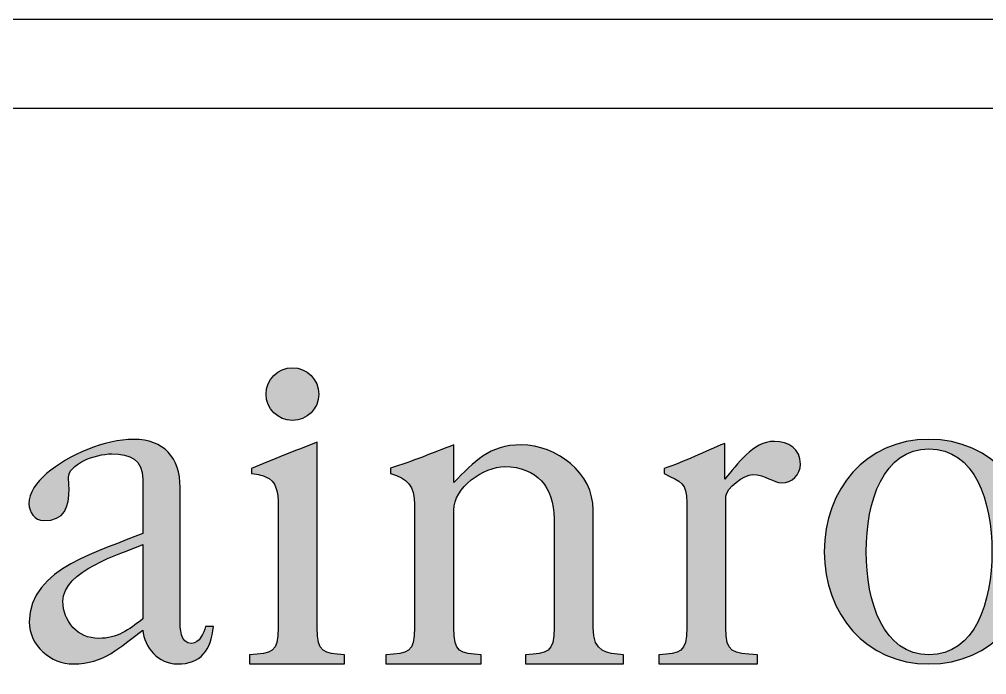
# Model space of a CAD drawing. Extents: x 0 to 420, y 0 to 297.
# Drawn here: x 389.27 to 399.75, y 100.55 to 107.65 of the extents above; entities that cross this region are included whole.
import ezdxf
from ezdxf.enums import TextEntityAlignment as Align

# ---------------------------------------------------------------- set-up
doc = ezdxf.new("R2010")
doc.units = 0
doc.layers.get('0').update_dxf_attribs({"linetype": 'CONTINUOUS'})
for name, color, linetype in [('TBLK18', 4, 'CONTINUOUS'), ('TBLK25', 1, 'CONTINUOUS'), ('TBLK35', 3, 'CONTINUOUS'), ('TBLK50', 7, 'CONTINUOUS')]:
    doc.layers.add(name, color=color, linetype=linetype)
doc.styles.add('ISO', font='iso3098b.shx')

# ---------------------------------------------------------------- blocks, each defined once
blk = doc.blocks.new('MR logo')
at = {"layer": 'TBLK18'}
h = blk.add_hatch(color=256, dxfattribs=at)
edge = h.paths.add_edge_path()
edge.add_spline(control_points=[(19.689, -6.849), (19.689, -7.163), (19.947, -7.421), (20.261, -7.421), (20.261, -7.421), (20.576, -7.421), (20.834, -7.163), (20.834, -6.849), (20.834, -6.849), (20.834, -6.534), (20.576, -6.276), (20.261, -6.276), (20.261, -6.276), (19.947, -6.276), (19.689, -6.534), (19.689, -6.849)], knot_values=[0, 0, 0, 0, 0.25, 0.25, 0.25, 0.25, 0.5, 0.5, 0.5, 0.5, 0.75, 0.75, 0.75, 0.75, 1, 1, 1, 1], degree=3, periodic=0)
h = blk.add_hatch(color=256, dxfattribs=at)
edge = h.paths.add_edge_path()
edge.add_spline(control_points=[(17.016, -8.698), (17.016, -8.27), (16.746, -8.144), (16.349, -8.144), (16.349, -8.144), (15.966, -8.144), (15.406, -8.377), (15.406, -8.66), (15.406, -8.66), (15.406, -8.723), (15.419, -8.786), (15.419, -8.893), (15.419, -8.893), (15.419, -9.302), (15.331, -9.591), (14.871, -9.591), (14.871, -9.591), (14.676, -9.591), (14.551, -9.396), (14.551, -9.226), (14.551, -9.226), (14.551, -8.987), (14.708, -8.767), (14.934, -8.572), (14.934, -8.572), (15.419, -8.163), (16.186, -7.83), (16.821, -7.83), (16.821, -7.83), (17.475, -7.83), (17.827, -8.226), (17.827, -8.874), (17.827, -8.874), (17.827, -8.874), (17.827, -11.742), (17.827, -11.742), (17.827, -11.742), (17.827, -11.924), (17.827, -12.251), (18.073, -12.251), (18.073, -12.251), (18.249, -12.251), (18.343, -12.025), (18.375, -11.886), (18.375, -11.886), (18.375, -11.886), (18.551, -11.886), (18.551, -11.886), (18.551, -11.886), (18.494, -12.402), (18.28, -12.698), (17.764, -12.698), (17.764, -12.698), (17.368, -12.698), (17.035, -12.333), (17.022, -11.962), (17.022, -11.962), (16.519, -12.333), (16.18, -12.698), (15.513, -12.698), (15.513, -12.698), (15.022, -12.698), (14.557, -12.302), (14.557, -11.786), (14.557, -11.786), (14.557, -10.61), (16.148, -10.245), (17.016, -9.868), (17.016, -9.868), (17.016, -9.868), (17.016, -8.698), (17.016, -8.698)], knot_values=[0, 0, 0, 0, 0.055556, 0.055556, 0.055556, 0.055556, 0.111111, 0.111111, 0.111111, 0.111111, 0.166667, 0.166667, 0.166667, 0.166667, 0.222222, 0.222222, 0.222222, 0.222222, 0.277778, 0.277778, 0.277778, 0.277778, 0.333333, 0.333333, 0.333333, 0.333333, 0.388889, 0.388889, 0.388889, 0.388889, 0.444444, 0.444444, 0.444444, 0.444444, 0.5, 0.5, 0.5, 0.5, 0.555556, 0.555556, 0.555556, 0.555556, 0.611111, 0.611111, 0.611111, 0.611111, 0.666667, 0.666667, 0.666667, 0.666667, 0.722222, 0.722222, 0.722222, 0.722222, 0.777778, 0.777778, 0.777778, 0.777778, 0.833333, 0.833333, 0.833333, 0.833333, 0.888889, 0.888889, 0.888889, 0.888889, 0.944444, 0.944444, 0.944444, 0.944444, 1, 1, 1, 1], degree=3, periodic=0)
edge = h.paths.add_edge_path(flags=16)
edge.add_spline(control_points=[(17.016, -10.107), (16.532, -10.32), (15.287, -10.673), (15.287, -11.339), (15.287, -11.339), (15.287, -11.78), (15.607, -12.144), (16.06, -12.144), (16.06, -12.144), (16.469, -12.144), (16.702, -11.962), (17.016, -11.723), (17.016, -11.723), (17.016, -11.723), (17.016, -10.107), (17.016, -10.107)], knot_values=[0, 0, 0, 0, 0.25, 0.25, 0.25, 0.25, 0.5, 0.5, 0.5, 0.5, 0.75, 0.75, 0.75, 0.75, 1, 1, 1, 1], degree=3, periodic=0)
h = blk.add_hatch(color=256, dxfattribs=at)
edge = h.paths.add_edge_path()
edge.add_spline(control_points=[(19.331, -12.698), (19.331, -12.698), (19.331, -12.497), (19.331, -12.497), (19.331, -12.497), (19.815, -12.465), (19.953, -12.465), (19.953, -11.905), (19.953, -11.905), (19.953, -11.905), (19.953, -9.333), (19.953, -9.333), (19.953, -9.333), (19.953, -9.107), (19.953, -8.805), (19.758, -8.679), (19.758, -8.679), (19.62, -8.603), (19.526, -8.591), (19.375, -8.572), (19.375, -8.572), (19.375, -8.572), (19.375, -8.465), (19.375, -8.465), (19.375, -8.465), (19.834, -8.27), (20.318, -8.075), (20.796, -7.893), (20.796, -7.893), (20.796, -7.893), (20.796, -11.905), (20.796, -11.905), (20.796, -11.905), (20.796, -12.465), (20.941, -12.465), (21.387, -12.497), (21.387, -12.497), (21.387, -12.497), (21.387, -12.698), (21.387, -12.698), (21.387, -12.698), (21.387, -12.698), (19.331, -12.698), (19.331, -12.698)], knot_values=[0, 0, 0, 0, 0.090909, 0.090909, 0.090909, 0.090909, 0.181818, 0.181818, 0.181818, 0.181818, 0.272727, 0.272727, 0.272727, 0.272727, 0.363636, 0.363636, 0.363636, 0.363636, 0.454545, 0.454545, 0.454545, 0.454545, 0.545455, 0.545455, 0.545455, 0.545455, 0.636364, 0.636364, 0.636364, 0.636364, 0.727273, 0.727273, 0.727273, 0.727273, 0.818182, 0.818182, 0.818182, 0.818182, 0.909091, 0.909091, 0.909091, 0.909091, 1, 1, 1, 1], degree=3, periodic=0)
h = blk.add_hatch(color=256, dxfattribs=at)
edge = h.paths.add_edge_path()
edge.add_spline(control_points=[(22.286, -12.698), (22.286, -12.698), (22.286, -12.497), (22.286, -12.497), (22.286, -12.497), (22.771, -12.465), (22.909, -12.465), (22.909, -11.905), (22.909, -11.905), (22.909, -11.905), (22.909, -9.245), (22.909, -9.245), (22.909, -9.245), (22.909, -8.836), (22.758, -8.679), (22.387, -8.572), (22.387, -8.572), (22.387, -8.572), (22.387, -8.452), (22.387, -8.452), (22.387, -8.452), (22.865, -8.314), (23.299, -8.119), (23.758, -7.949), (23.758, -7.949), (23.758, -7.949), (23.758, -8.767), (23.758, -8.767), (23.758, -8.767), (24.198, -8.314), (24.538, -7.949), (25.217, -7.949), (25.217, -7.949), (25.991, -7.949), (26.783, -8.559), (26.783, -9.364), (26.783, -9.364), (26.783, -9.364), (26.783, -11.905), (26.783, -11.905), (26.783, -11.905), (26.783, -12.465), (27.073, -12.465), (27.437, -12.497), (27.437, -12.497), (27.437, -12.497), (27.437, -12.698), (27.437, -12.698), (27.437, -12.698), (27.437, -12.698), (25.312, -12.698), (25.312, -12.698), (25.312, -12.698), (25.312, -12.698), (25.312, -12.497), (25.312, -12.497), (25.312, -12.497), (25.796, -12.465), (25.934, -12.465), (25.934, -11.905), (25.934, -11.905), (25.934, -11.905), (25.934, -9.547), (25.934, -9.547), (25.934, -9.547), (25.934, -8.874), (25.557, -8.421), (24.865, -8.421), (24.865, -8.421), (24.4, -8.421), (23.758, -8.874), (23.758, -9.364), (23.758, -9.364), (23.758, -9.364), (23.758, -11.905), (23.758, -11.905), (23.758, -11.905), (23.758, -12.465), (23.897, -12.465), (24.356, -12.497), (24.356, -12.497), (24.356, -12.497), (24.356, -12.698), (24.356, -12.698), (24.356, -12.698), (24.356, -12.698), (22.286, -12.698), (22.286, -12.698)], knot_values=[0, 0, 0, 0, 0.045455, 0.045455, 0.045455, 0.045455, 0.090909, 0.090909, 0.090909, 0.090909, 0.136364, 0.136364, 0.136364, 0.136364, 0.181818, 0.181818, 0.181818, 0.181818, 0.227273, 0.227273, 0.227273, 0.227273, 0.272727, 0.272727, 0.272727, 0.272727, 0.318182, 0.318182, 0.318182, 0.318182, 0.363636, 0.363636, 0.363636, 0.363636, 0.409091, 0.409091, 0.409091, 0.409091, 0.454545, 0.454545, 0.454545, 0.454545, 0.5, 0.5, 0.5, 0.5, 0.545455, 0.545455, 0.545455, 0.545455, 0.590909, 0.590909, 0.590909, 0.590909, 0.636364, 0.636364, 0.636364, 0.636364, 0.681818, 0.681818, 0.681818, 0.681818, 0.727273, 0.727273, 0.727273, 0.727273, 0.772727, 0.772727, 0.772727, 0.772727, 0.818182, 0.818182, 0.818182, 0.818182, 0.863636, 0.863636, 0.863636, 0.863636, 0.909091, 0.909091, 0.909091, 0.909091, 0.954545, 0.954545, 0.954545, 0.954545, 1, 1, 1, 1], degree=3, periodic=0)
h = blk.add_hatch(color=256, dxfattribs=at)
edge = h.paths.add_edge_path()
edge.add_spline(control_points=[(28.205, -12.698), (28.205, -12.698), (28.205, -12.497), (28.205, -12.497), (28.205, -12.497), (28.67, -12.465), (28.808, -12.465), (28.808, -11.905), (28.808, -11.905), (28.808, -11.905), (28.808, -9.195), (28.808, -9.195), (28.808, -9.195), (28.808, -8.773), (28.689, -8.754), (28.318, -8.572), (28.318, -8.572), (28.318, -8.572), (28.318, -8.465), (28.318, -8.465), (28.318, -8.465), (28.764, -8.314), (29.192, -8.088), (29.632, -7.918), (29.632, -7.918), (29.632, -7.918), (29.632, -8.692), (29.632, -8.692), (29.632, -8.692), (29.903, -8.377), (30.242, -7.874), (30.708, -7.874), (30.708, -7.874), (31.016, -7.874), (31.274, -8.037), (31.274, -8.364), (31.274, -8.364), (31.274, -8.603), (31.091, -8.773), (30.865, -8.773), (30.865, -8.773), (30.695, -8.773), (30.513, -8.591), (30.236, -8.591), (30.236, -8.591), (30.054, -8.591), (29.657, -8.893), (29.657, -9.063), (29.657, -9.063), (29.657, -9.063), (29.657, -11.905), (29.657, -11.905), (29.657, -11.905), (29.657, -12.465), (29.796, -12.465), (30.343, -12.497), (30.343, -12.497), (30.343, -12.497), (30.343, -12.698), (30.343, -12.698), (30.343, -12.698), (30.343, -12.698), (28.205, -12.698), (28.205, -12.698)], knot_values=[0, 0, 0, 0, 0.0625, 0.0625, 0.0625, 0.0625, 0.125, 0.125, 0.125, 0.125, 0.1875, 0.1875, 0.1875, 0.1875, 0.25, 0.25, 0.25, 0.25, 0.3125, 0.3125, 0.3125, 0.3125, 0.375, 0.375, 0.375, 0.375, 0.4375, 0.4375, 0.4375, 0.4375, 0.5, 0.5, 0.5, 0.5, 0.5625, 0.5625, 0.5625, 0.5625, 0.625, 0.625, 0.625, 0.625, 0.6875, 0.6875, 0.6875, 0.6875, 0.75, 0.75, 0.75, 0.75, 0.8125, 0.8125, 0.8125, 0.8125, 0.875, 0.875, 0.875, 0.875, 0.9375, 0.9375, 0.9375, 0.9375, 1, 1, 1, 1], degree=3, periodic=0)
h = blk.add_hatch(color=256, dxfattribs=at)
edge = h.paths.add_edge_path(flags=16)
edge.add_spline(control_points=[(34.06, -8.037), (33.066, -8.037), (32.701, -9.169), (32.701, -10.264), (32.701, -10.264), (32.701, -11.358), (33.066, -12.497), (34.06, -12.497), (34.06, -12.497), (35.06, -12.497), (35.425, -11.358), (35.425, -10.264), (35.425, -10.264), (35.425, -9.169), (35.06, -8.037), (34.06, -8.037)], knot_values=[0, 0, 0, 0, 0.25, 0.25, 0.25, 0.25, 0.5, 0.5, 0.5, 0.5, 0.75, 0.75, 0.75, 0.75, 1, 1, 1, 1], degree=3, periodic=0)
edge = h.paths.add_edge_path()
edge.add_spline(control_points=[(34.06, -12.698), (32.689, -12.698), (31.79, -11.616), (31.79, -10.264), (31.79, -10.264), (31.79, -8.912), (32.689, -7.83), (34.06, -7.83), (34.06, -7.83), (35.431, -7.83), (36.337, -8.912), (36.337, -10.264), (36.337, -10.264), (36.337, -11.616), (35.431, -12.698), (34.06, -12.698)], knot_values=[0, 0, 0, 0, 0.25, 0.25, 0.25, 0.25, 0.5, 0.5, 0.5, 0.5, 0.75, 0.75, 0.75, 0.75, 1, 1, 1, 1], degree=3, periodic=0)
for points, knots in [([(19.689, -6.849), (19.689, -7.163), (19.947, -7.421), (20.261, -7.421), (20.261, -7.421), (20.576, -7.421), (20.834, -7.163), (20.834, -6.849), (20.834, -6.849), (20.834, -6.534), (20.576, -6.276), (20.261, -6.276), (20.261, -6.276), (19.947, -6.276), (19.689, -6.534), (19.689, -6.849)], [0, 0, 0, 0, 0.25, 0.25, 0.25, 0.25, 0.5, 0.5, 0.5, 0.5, 0.75, 0.75, 0.75, 0.75, 1, 1, 1, 1]), ([(17.016, -8.698), (17.016, -8.27), (16.746, -8.144), (16.349, -8.144), (16.349, -8.144), (15.966, -8.144), (15.406, -8.377), (15.406, -8.66), (15.406, -8.66), (15.406, -8.723), (15.419, -8.786), (15.419, -8.893), (15.419, -8.893), (15.419, -9.302), (15.331, -9.591), (14.871, -9.591), (14.871, -9.591), (14.676, -9.591), (14.551, -9.396), (14.551, -9.226), (14.551, -9.226), (14.551, -8.987), (14.708, -8.767), (14.934, -8.572), (14.934, -8.572), (15.419, -8.163), (16.186, -7.83), (16.821, -7.83), (16.821, -7.83), (17.475, -7.83), (17.827, -8.226), (17.827, -8.874), (17.827, -8.874), (17.827, -8.874), (17.827, -11.742), (17.827, -11.742), (17.827, -11.742), (17.827, -11.924), (17.827, -12.251), (18.073, -12.251), (18.073, -12.251), (18.249, -12.251), (18.343, -12.025), (18.375, -11.886), (18.375, -11.886), (18.375, -11.886), (18.551, -11.886), (18.551, -11.886), (18.551, -11.886), (18.494, -12.402), (18.28, -12.698), (17.764, -12.698), (17.764, -12.698), (17.368, -12.698), (17.035, -12.333), (17.022, -11.962), (17.022, -11.962), (16.519, -12.333), (16.18, -12.698), (15.513, -12.698), (15.513, -12.698), (15.022, -12.698), (14.557, -12.302), (14.557, -11.786), (14.557, -11.786), (14.557, -10.61), (16.148, -10.245), (17.016, -9.868), (17.016, -9.868), (17.016, -9.868), (17.016, -8.698), (17.016, -8.698)], [0, 0, 0, 0, 0.055556, 0.055556, 0.055556, 0.055556, 0.111111, 0.111111, 0.111111, 0.111111, 0.166667, 0.166667, 0.166667, 0.166667, 0.222222, 0.222222, 0.222222, 0.222222, 0.277778, 0.277778, 0.277778, 0.277778, 0.333333, 0.333333, 0.333333, 0.333333, 0.388889, 0.388889, 0.388889, 0.388889, 0.444444, 0.444444, 0.444444, 0.444444, 0.5, 0.5, 0.5, 0.5, 0.555556, 0.555556, 0.555556, 0.555556, 0.611111, 0.611111, 0.611111, 0.611111, 0.666667, 0.666667, 0.666667, 0.666667, 0.722222, 0.722222, 0.722222, 0.722222, 0.777778, 0.777778, 0.777778, 0.777778, 0.833333, 0.833333, 0.833333, 0.833333, 0.888889, 0.888889, 0.888889, 0.888889, 0.944444, 0.944444, 0.944444, 0.944444, 1, 1, 1, 1]), ([(19.331, -12.698), (19.331, -12.698), (19.331, -12.497), (19.331, -12.497), (19.331, -12.497), (19.815, -12.465), (19.953, -12.465), (19.953, -11.905), (19.953, -11.905), (19.953, -11.905), (19.953, -9.333), (19.953, -9.333), (19.953, -9.333), (19.953, -9.107), (19.953, -8.805), (19.758, -8.679), (19.758, -8.679), (19.62, -8.603), (19.526, -8.591), (19.375, -8.572), (19.375, -8.572), (19.375, -8.572), (19.375, -8.465), (19.375, -8.465), (19.375, -8.465), (19.834, -8.27), (20.318, -8.075), (20.796, -7.893), (20.796, -7.893), (20.796, -7.893), (20.796, -11.905), (20.796, -11.905), (20.796, -11.905), (20.796, -12.465), (20.941, -12.465), (21.387, -12.497), (21.387, -12.497), (21.387, -12.497), (21.387, -12.698), (21.387, -12.698), (21.387, -12.698), (21.387, -12.698), (19.331, -12.698), (19.331, -12.698)], [0, 0, 0, 0, 0.090909, 0.090909, 0.090909, 0.090909, 0.181818, 0.181818, 0.181818, 0.181818, 0.272727, 0.272727, 0.272727, 0.272727, 0.363636, 0.363636, 0.363636, 0.363636, 0.454545, 0.454545, 0.454545, 0.454545, 0.545455, 0.545455, 0.545455, 0.545455, 0.636364, 0.636364, 0.636364, 0.636364, 0.727273, 0.727273, 0.727273, 0.727273, 0.818182, 0.818182, 0.818182, 0.818182, 0.909091, 0.909091, 0.909091, 0.909091, 1, 1, 1, 1]), ([(22.286, -12.698), (22.286, -12.698), (22.286, -12.497), (22.286, -12.497), (22.286, -12.497), (22.771, -12.465), (22.909, -12.465), (22.909, -11.905), (22.909, -11.905), (22.909, -11.905), (22.909, -9.245), (22.909, -9.245), (22.909, -9.245), (22.909, -8.836), (22.758, -8.679), (22.387, -8.572), (22.387, -8.572), (22.387, -8.572), (22.387, -8.452), (22.387, -8.452), (22.387, -8.452), (22.865, -8.314), (23.299, -8.119), (23.758, -7.949), (23.758, -7.949), (23.758, -7.949), (23.758, -8.767), (23.758, -8.767), (23.758, -8.767), (24.198, -8.314), (24.538, -7.949), (25.217, -7.949), (25.217, -7.949), (25.991, -7.949), (26.783, -8.559), (26.783, -9.364), (26.783, -9.364), (26.783, -9.364), (26.783, -11.905), (26.783, -11.905), (26.783, -11.905), (26.783, -12.465), (27.073, -12.465), (27.437, -12.497), (27.437, -12.497), (27.437, -12.497), (27.437, -12.698), (27.437, -12.698), (27.437, -12.698), (27.437, -12.698), (25.312, -12.698), (25.312, -12.698), (25.312, -12.698), (25.312, -12.698), (25.312, -12.497), (25.312, -12.497), (25.312, -12.497), (25.796, -12.465), (25.934, -12.465), (25.934, -11.905), (25.934, -11.905), (25.934, -11.905), (25.934, -9.547), (25.934, -9.547), (25.934, -9.547), (25.934, -8.874), (25.557, -8.421), (24.865, -8.421), (24.865, -8.421), (24.4, -8.421), (23.758, -8.874), (23.758, -9.364), (23.758, -9.364), (23.758, -9.364), (23.758, -11.905), (23.758, -11.905), (23.758, -11.905), (23.758, -12.465), (23.897, -12.465), (24.356, -12.497), (24.356, -12.497), (24.356, -12.497), (24.356, -12.698), (24.356, -12.698), (24.356, -12.698), (24.356, -12.698), (22.286, -12.698), (22.286, -12.698)], [0, 0, 0, 0, 0.045455, 0.045455, 0.045455, 0.045455, 0.090909, 0.090909, 0.090909, 0.090909, 0.136364, 0.136364, 0.136364, 0.136364, 0.181818, 0.181818, 0.181818, 0.181818, 0.227273, 0.227273, 0.227273, 0.227273, 0.272727, 0.272727, 0.272727, 0.272727, 0.318182, 0.318182, 0.318182, 0.318182, 0.363636, 0.363636, 0.363636, 0.363636, 0.409091, 0.409091, 0.409091, 0.409091, 0.454545, 0.454545, 0.454545, 0.454545, 0.5, 0.5, 0.5, 0.5, 0.545455, 0.545455, 0.545455, 0.545455, 0.590909, 0.590909, 0.590909, 0.590909, 0.636364, 0.636364, 0.636364, 0.636364, 0.681818, 0.681818, 0.681818, 0.681818, 0.727273, 0.727273, 0.727273, 0.727273, 0.772727, 0.772727, 0.772727, 0.772727, 0.818182, 0.818182, 0.818182, 0.818182, 0.863636, 0.863636, 0.863636, 0.863636, 0.909091, 0.909091, 0.909091, 0.909091, 0.954545, 0.954545, 0.954545, 0.954545, 1, 1, 1, 1]), ([(28.205, -12.698), (28.205, -12.698), (28.205, -12.497), (28.205, -12.497), (28.205, -12.497), (28.67, -12.465), (28.808, -12.465), (28.808, -11.905), (28.808, -11.905), (28.808, -11.905), (28.808, -9.195), (28.808, -9.195), (28.808, -9.195), (28.808, -8.773), (28.689, -8.754), (28.318, -8.572), (28.318, -8.572), (28.318, -8.572), (28.318, -8.465), (28.318, -8.465), (28.318, -8.465), (28.764, -8.314), (29.192, -8.088), (29.632, -7.918), (29.632, -7.918), (29.632, -7.918), (29.632, -8.692), (29.632, -8.692), (29.632, -8.692), (29.903, -8.377), (30.242, -7.874), (30.708, -7.874), (30.708, -7.874), (31.016, -7.874), (31.274, -8.037), (31.274, -8.364), (31.274, -8.364), (31.274, -8.603), (31.091, -8.773), (30.865, -8.773), (30.865, -8.773), (30.695, -8.773), (30.513, -8.591), (30.236, -8.591), (30.236, -8.591), (30.054, -8.591), (29.657, -8.893), (29.657, -9.063), (29.657, -9.063), (29.657, -9.063), (29.657, -11.905), (29.657, -11.905), (29.657, -11.905), (29.657, -12.465), (29.796, -12.465), (30.343, -12.497), (30.343, -12.497), (30.343, -12.497), (30.343, -12.698), (30.343, -12.698), (30.343, -12.698), (30.343, -12.698), (28.205, -12.698), (28.205, -12.698)], [0, 0, 0, 0, 0.0625, 0.0625, 0.0625, 0.0625, 0.125, 0.125, 0.125, 0.125, 0.1875, 0.1875, 0.1875, 0.1875, 0.25, 0.25, 0.25, 0.25, 0.3125, 0.3125, 0.3125, 0.3125, 0.375, 0.375, 0.375, 0.375, 0.4375, 0.4375, 0.4375, 0.4375, 0.5, 0.5, 0.5, 0.5, 0.5625, 0.5625, 0.5625, 0.5625, 0.625, 0.625, 0.625, 0.625, 0.6875, 0.6875, 0.6875, 0.6875, 0.75, 0.75, 0.75, 0.75, 0.8125, 0.8125, 0.8125, 0.8125, 0.875, 0.875, 0.875, 0.875, 0.9375, 0.9375, 0.9375, 0.9375, 1, 1, 1, 1]), ([(34.06, -12.698), (32.689, -12.698), (31.79, -11.616), (31.79, -10.264), (31.79, -10.264), (31.79, -8.912), (32.689, -7.83), (34.06, -7.83), (34.06, -7.83), (35.431, -7.83), (36.337, -8.912), (36.337, -10.264), (36.337, -10.264), (36.337, -11.616), (35.431, -12.698), (34.06, -12.698)], [0, 0, 0, 0, 0.25, 0.25, 0.25, 0.25, 0.5, 0.5, 0.5, 0.5, 0.75, 0.75, 0.75, 0.75, 1, 1, 1, 1]), ([(34.06, -8.037), (33.066, -8.037), (32.701, -9.169), (32.701, -10.264), (32.701, -10.264), (32.701, -11.358), (33.066, -12.497), (34.06, -12.497), (34.06, -12.497), (35.06, -12.497), (35.425, -11.358), (35.425, -10.264), (35.425, -10.264), (35.425, -9.169), (35.06, -8.037), (34.06, -8.037)], [0, 0, 0, 0, 0.25, 0.25, 0.25, 0.25, 0.5, 0.5, 0.5, 0.5, 0.75, 0.75, 0.75, 0.75, 1, 1, 1, 1]), ([(17.016, -10.107), (16.532, -10.32), (15.287, -10.673), (15.287, -11.339), (15.287, -11.339), (15.287, -11.78), (15.607, -12.144), (16.06, -12.144), (16.06, -12.144), (16.469, -12.144), (16.702, -11.962), (17.016, -11.723), (17.016, -11.723), (17.016, -11.723), (17.016, -10.107), (17.016, -10.107)], [0, 0, 0, 0, 0.25, 0.25, 0.25, 0.25, 0.5, 0.5, 0.5, 0.5, 0.75, 0.75, 0.75, 0.75, 1, 1, 1, 1])]:
    blk.add_open_spline(points, degree=3, knots=knots, dxfattribs=at)
blk = doc.blocks.new('a3_in_vtblk')
at = {"layer": 'TBLK35'}
blk.add_line((352.5, 107.649), (410.5, 107.649), dxfattribs=at)
at = {"layer": 'TBLK50'}
blk.add_lwpolyline([(409.5, 86.341), (409.5, 104.182, 0.414214), (407, 106.682), (356, 106.682, 0.414214), (353.5, 104.182), (353.5, 86.341, 0.414214), (356, 83.841), (407, 83.841, 0.414214)], format="xyb", close=True, dxfattribs=at)
at = {"xscale": 0.5, "yscale": 0.5}
blk.add_blockref('MR logo', (382.095, 107.012), dxfattribs=at)
at = {"layer": 'TBLK18', "style": 'ISO'}
for tag, p, height in [('GROUND_SURVEY_STD.', (381.875, 126.105), 1.8), ('SURVEY_CAPTURE_DATE', (381.945, 122.605), 1.8), ('MAPPING_SURVEY_STD.', (381.945, 119.105), 1.8), ('MAPPING_CAPTURE_DATE', (381.945, 115.605), 1.8), ('PROJECT_ZONE', (381.945, 112.105), 1.8), ('HEIGHT_DATUM', (381.945, 108.605), 1.8), ('CLIENT_STREET_NAME', (355.514, 86.941), 1.5), ('CLIENT_SUBURB_POSTCODE', (388.488, 86.941), 1.5), ('CLIENT_TELEPHONE_NO.', (368.306, 84.677), 1.5), ('CLIENT_FAX_NO.', (393.555, 84.677), 1.5), ('STREET_NAME', (355.514, 62.1), 1.5), ('SUBURB_POSTCODE', (388.488, 62.1), 1.5), ('TELEPHONE_NO.', (368.306, 59.836), 1.5), ('FAX_NO.', (393.555, 59.836), 1.5)]:
    blk.add_attdef(tag, p, '', height=height, dxfattribs=at)
for tag, p in [('CLIENT_MR_DIRECTORATE', (381.5, 92.96)), ('MR_DIRECTORATE', (381.5, 68.119))]:
    blk.add_attdef(tag, text='', height=1.5, dxfattribs=at).set_placement(p, align=Align.CENTER)
at = {"layer": 'TBLK25', "style": 'ISO'}
for tag, height, p in [('CLIENT_MR__BRANCH', 2, (381.5, 90.04)), ('MR_BRANCH', 2, (381.5, 65.199)), ('ROAD_SECTION', 1.75, (384.5, 29.162)), ('SLK', 1.75, (384.5, 26.108)), ('CHAINAGE', 1.75, (384.5, 19.205))]:
    blk.add_attdef(tag, text='', height=height, dxfattribs=at).set_placement(p, align=Align.CENTER)
for tag, p, height in [('FILE_NUMBER', (371.773, 54.237), 2.5), ('DESIGNED_/_DRAWN', (371.773, 49.487), 2), ('VERIFIED', (371.773, 44.487), 2), ('APPROVED', (371.773, 39.487), 2), ('LOCAL_AUTHORITY', (370.48, 16.733), 1.25)]:
    blk.add_attdef(tag, p, '', height=height, dxfattribs=at)
at = {"layer": 'TBLK35', "style": 'ISO', "width": 0.9}
for tag, p in [('ROAD_PROJECT&NUMBER', (384.5, 32.231)), ('DRAWING_DESCRIPTION', (384.5, 22.288))]:
    blk.add_attdef(tag, text='', height=2.5, dxfattribs=at).set_placement(p, align=Align.CENTER)
at = {"layer": 'TBLK50', "style": 'ISO'}
blk.add_attdef('MRWA_DRG_NUMBER', (356.288, 6.085), '', height=5, dxfattribs=at)

msp = doc.modelspace()

# ---------------------------------------------------------------- block references
at = {"color": 1}
msp.add_blockref('a3_in_vtblk', (0, 0), dxfattribs=at)

doc.saveas('drawing.dxf')
